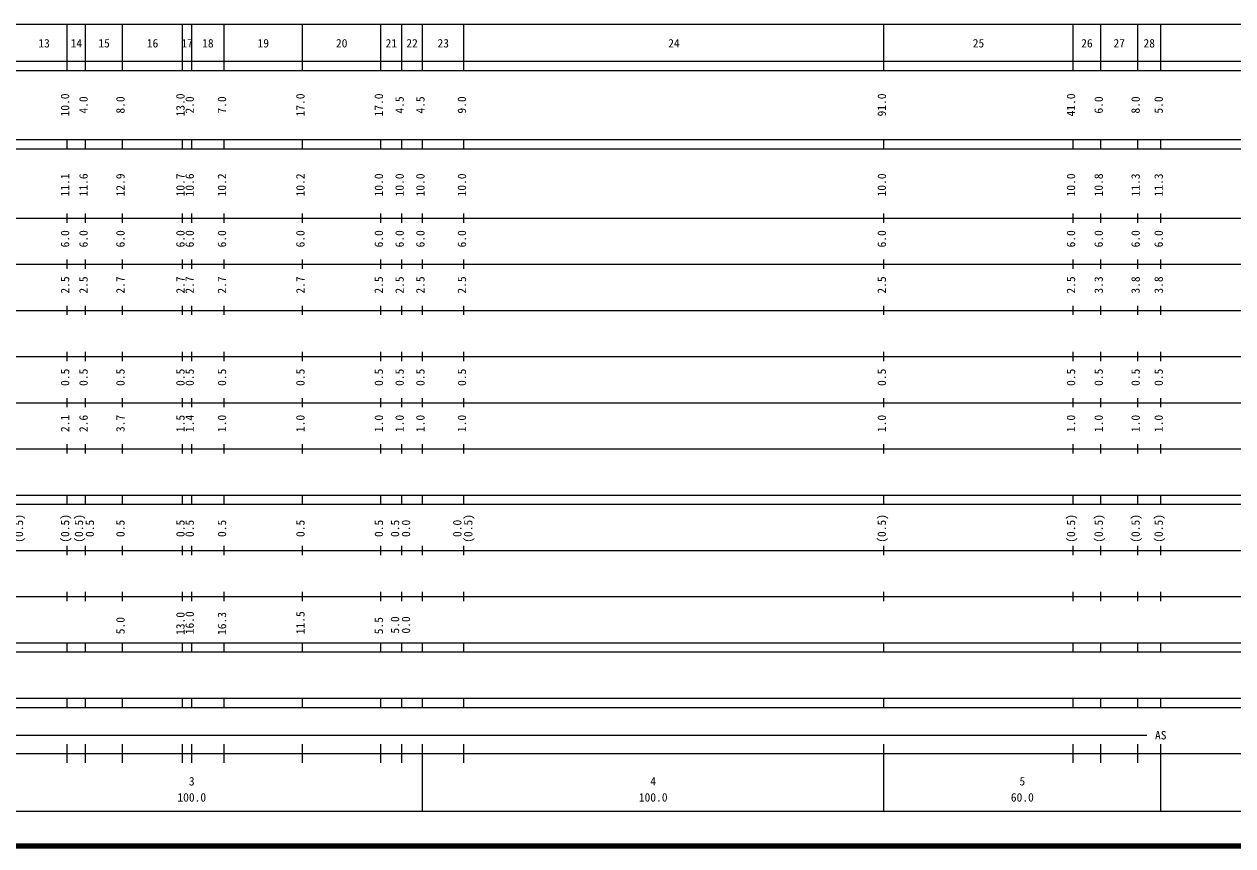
# Model space of a CAD drawing. Units: millimetres on the paper, enlarged 1000 times. Extents: x 40000 to 680000, y 20000 to 380000.
# Drawn here: x 281682 to 543620, y 20000 to 198000 of the extents above; entities that cross this region are included whole.
import ezdxf
from ezdxf.enums import TextEntityAlignment as Align

# ---------------------------------------------------------------- set-up
doc = ezdxf.new("R2010")
doc.units = ezdxf.units.MM
doc.header["$LTSCALE"] = 1000
doc.layers.add('M-TTL', color=2, linetype='Continuous', lineweight=140)
doc.layers.add('M-TTL-BAND', color=7, linetype='Continuous', lineweight=25)
doc.styles.add('ＭＳ ゴシック', font='')
doc.styles.get('ＭＳ ゴシック').set_extended_font_data('MS Gothic')

msp = doc.modelspace()

# ---------------------------------------------------------------- linework, layer by layer
at = {"layer": 'M-TTL'}
msp.add_line((40000, 20000), (680000, 20000), dxfattribs=at)
at = {"layer": 'M-TTL-BAND'}
for p, q in [((68000, 198000), (579000, 198000)), ((291000, 188000), (291000, 198000)), ((295000, 188000), (295000, 198000)), ((303000, 188000), (303000, 198000)), ((316000, 188000), (316000, 198000)), ((318000, 188000), (318000, 198000)), ((325000, 188000), (325000, 198000)), ((342000, 188000), (342000, 198000)), ((359000, 188000), (359000, 198000)), ((363500, 188000), (363500, 198000)), ((368000, 188000), (368000, 198000)), ((377000, 188000), (377000, 198000)), ((468000, 188000), (468000, 198000)), ((509000, 188000), (509000, 198000)), ((515000, 188000), (515000, 198000)), ((523000, 188000), (523000, 198000)), ((528000, 188000), (528000, 198000)), ((40000, 190000), (579000, 190000)), ((40000, 188000), (579000, 188000)), ((40000, 173000), (579000, 173000)), ((291000, 171000), (291000, 173000)), ((295000, 171000), (295000, 173000)), ((303000, 171000), (303000, 173000)), ((316000, 171000), (316000, 173000)), ((318000, 171000), (318000, 173000)), ((325000, 171000), (325000, 173000)), ((342000, 171000), (342000, 173000)), ((359000, 171000), (359000, 173000)), ((363500, 171000), (363500, 173000)), ((368000, 171000), (368000, 173000)), ((377000, 171000), (377000, 173000)), ((468000, 171000), (468000, 173000)), ((509000, 171000), (509000, 173000)), ((515000, 171000), (515000, 173000)), ((523000, 171000), (523000, 173000)), ((528000, 171000), (528000, 173000)), ((40000, 171000), (579000, 171000)), ((40000, 156000), (579000, 156000)), ((291000, 155000), (291000, 157000)), ((295000, 155000), (295000, 157000)), ((303000, 155000), (303000, 157000)), ((316000, 155000), (316000, 157000)), ((318000, 155000), (318000, 157000)), ((325000, 155000), (325000, 157000)), ((342000, 155000), (342000, 157000)), ((359000, 155000), (359000, 157000)), ((363500, 155000), (363500, 157000)), ((368000, 155000), (368000, 157000)), ((377000, 155000), (377000, 157000)), ((468000, 155000), (468000, 157000)), ((509000, 155000), (509000, 157000)), ((515000, 155000), (515000, 157000)), ((523000, 155000), (523000, 157000)), ((528000, 155000), (528000, 157000)), ((291000, 145000), (291000, 147000)), ((295000, 145000), (295000, 147000)), ((303000, 145000), (303000, 147000)), ((316000, 145000), (316000, 147000)), ((318000, 145000), (318000, 147000)), ((325000, 145000), (325000, 147000)), ((342000, 145000), (342000, 147000)), ((359000, 145000), (359000, 147000)), ((363500, 145000), (363500, 147000)), ((368000, 145000), (368000, 147000)), ((377000, 145000), (377000, 147000)), ((468000, 145000), (468000, 147000)), ((509000, 145000), (509000, 147000)), ((515000, 145000), (515000, 147000)), ((523000, 145000), (523000, 147000)), ((528000, 145000), (528000, 147000)), ((46000, 146000), (579000, 146000)), ((291000, 135000), (291000, 137000)), ((295000, 135000), (295000, 137000)), ((303000, 135000), (303000, 137000)), ((316000, 135000), (316000, 137000)), ((318000, 135000), (318000, 137000)), ((325000, 135000), (325000, 137000)), ((342000, 135000), (342000, 137000)), ((359000, 135000), (359000, 137000)), ((363500, 135000), (363500, 137000)), ((368000, 135000), (368000, 137000)), ((377000, 135000), (377000, 137000)), ((468000, 135000), (468000, 137000)), ((509000, 135000), (509000, 137000)), ((515000, 135000), (515000, 137000)), ((523000, 135000), (523000, 137000)), ((528000, 135000), (528000, 137000)), ((52000, 136000), (579000, 136000)), ((46000, 126000), (579000, 126000)), ((291000, 125000), (291000, 127000)), ((295000, 125000), (295000, 127000)), ((303000, 125000), (303000, 127000)), ((316000, 125000), (316000, 127000)), ((318000, 125000), (318000, 127000)), ((325000, 125000), (325000, 127000)), ((342000, 125000), (342000, 127000)), ((359000, 125000), (359000, 127000)), ((363500, 125000), (363500, 127000)), ((368000, 125000), (368000, 127000)), ((377000, 125000), (377000, 127000)), ((468000, 125000), (468000, 127000)), ((509000, 125000), (509000, 127000)), ((515000, 125000), (515000, 127000)), ((523000, 125000), (523000, 127000)), ((528000, 125000), (528000, 127000)), ((52000, 116000), (579000, 116000)), ((291000, 115000), (291000, 117000)), ((295000, 115000), (295000, 117000)), ((303000, 115000), (303000, 117000)), ((316000, 115000), (316000, 117000)), ((318000, 115000), (318000, 117000)), ((325000, 115000), (325000, 117000)), ((342000, 115000), (342000, 117000)), ((359000, 115000), (359000, 117000)), ((363500, 115000), (363500, 117000)), ((368000, 115000), (368000, 117000)), ((377000, 115000), (377000, 117000)), ((468000, 115000), (468000, 117000)), ((509000, 115000), (509000, 117000)), ((515000, 115000), (515000, 117000)), ((523000, 115000), (523000, 117000)), ((528000, 115000), (528000, 117000)), ((46000, 106000), (579000, 106000)), ((291000, 105000), (291000, 107000)), ((295000, 105000), (295000, 107000)), ((303000, 105000), (303000, 107000)), ((316000, 105000), (316000, 107000)), ((318000, 105000), (318000, 107000)), ((325000, 105000), (325000, 107000)), ((342000, 105000), (342000, 107000)), ((359000, 105000), (359000, 107000)), ((363500, 105000), (363500, 107000)), ((368000, 105000), (368000, 107000)), ((377000, 105000), (377000, 107000)), ((468000, 105000), (468000, 107000)), ((509000, 105000), (509000, 107000)), ((515000, 105000), (515000, 107000)), ((523000, 105000), (523000, 107000)), ((528000, 105000), (528000, 107000)), ((40000, 96000), (579000, 96000)), ((291000, 94000), (291000, 96000)), ((295000, 94000), (295000, 96000)), ((303000, 94000), (303000, 96000)), ((316000, 94000), (316000, 96000)), ((318000, 94000), (318000, 96000)), ((325000, 94000), (325000, 96000)), ((342000, 94000), (342000, 96000)), ((359000, 94000), (359000, 96000)), ((363500, 94000), (363500, 96000)), ((368000, 94000), (368000, 96000)), ((377000, 94000), (377000, 96000)), ((468000, 94000), (468000, 96000)), ((509000, 94000), (509000, 96000)), ((515000, 94000), (515000, 96000)), ((523000, 94000), (523000, 96000)), ((528000, 94000), (528000, 96000)), ((40000, 94000), (579000, 94000)), ((49000, 84000), (579000, 84000)), ((291000, 83000), (291000, 85000)), ((295000, 83000), (295000, 85000)), ((303000, 83000), (303000, 85000)), ((316000, 83000), (316000, 85000)), ((318000, 83000), (318000, 85000)), ((325000, 83000), (325000, 85000)), ((342000, 83000), (342000, 85000)), ((359000, 83000), (359000, 85000)), ((363500, 83000), (363500, 85000)), ((368000, 83000), (368000, 85000)), ((377000, 83000), (377000, 85000)), ((468000, 83000), (468000, 85000)), ((509000, 83000), (509000, 85000)), ((515000, 83000), (515000, 85000)), ((523000, 83000), (523000, 85000)), ((528000, 83000), (528000, 85000)), ((40000, 74000), (579000, 74000)), ((291000, 73000), (291000, 75000)), ((295000, 73000), (295000, 75000)), ((303000, 73000), (303000, 75000)), ((316000, 73000), (316000, 75000)), ((318000, 73000), (318000, 75000)), ((325000, 73000), (325000, 75000)), ((342000, 73000), (342000, 75000)), ((359000, 73000), (359000, 75000)), ((363500, 73000), (363500, 75000)), ((368000, 73000), (368000, 75000)), ((377000, 73000), (377000, 75000)), ((468000, 73000), (468000, 75000)), ((509000, 73000), (509000, 75000)), ((515000, 73000), (515000, 75000)), ((523000, 73000), (523000, 75000)), ((528000, 73000), (528000, 75000)), ((40000, 64000), (579000, 64000)), ((291000, 62000), (291000, 64000)), ((295000, 62000), (295000, 64000)), ((303000, 62000), (303000, 64000)), ((316000, 62000), (316000, 64000)), ((318000, 62000), (318000, 64000)), ((325000, 62000), (325000, 64000)), ((342000, 62000), (342000, 64000)), ((359000, 62000), (359000, 64000)), ((363500, 62000), (363500, 64000)), ((368000, 62000), (368000, 64000)), ((377000, 62000), (377000, 64000)), ((468000, 62000), (468000, 64000)), ((509000, 62000), (509000, 64000)), ((515000, 62000), (515000, 64000)), ((523000, 62000), (523000, 64000)), ((528000, 62000), (528000, 64000)), ((40000, 62000), (579000, 62000)), ((40000, 52000), (579000, 52000)), ((40000, 50000), (579000, 50000)), ((291000, 50000), (291000, 52000)), ((295000, 50000), (295000, 52000)), ((303000, 50000), (303000, 52000)), ((316000, 50000), (316000, 52000)), ((318000, 50000), (318000, 52000)), ((325000, 50000), (325000, 52000)), ((342000, 50000), (342000, 52000)), ((359000, 50000), (359000, 52000)), ((363500, 50000), (363500, 52000)), ((368000, 50000), (368000, 52000)), ((377000, 50000), (377000, 52000)), ((468000, 50000), (468000, 52000)), ((509000, 50000), (509000, 52000)), ((515000, 50000), (515000, 52000)), ((523000, 50000), (523000, 52000)), ((528000, 50000), (528000, 52000)), ((71000, 44000), (525000, 44000)), ((291000, 38000), (291000, 42000)), ((295000, 38000), (295000, 42000)), ((303000, 38000), (303000, 42000)), ((316000, 38000), (316000, 42000)), ((318000, 38000), (318000, 42000)), ((325000, 38000), (325000, 42000)), ((342000, 38000), (342000, 42000)), ((359000, 38000), (359000, 42000)), ((363500, 38000), (363500, 42000)), ((368000, 27500), (368000, 42000)), ((377000, 38000), (377000, 42000)), ((468000, 27500), (468000, 42000)), ((509000, 38000), (509000, 42000)), ((515000, 38000), (515000, 42000)), ((523000, 38000), (523000, 42000)), ((528000, 27500), (528000, 42000)), ((40000, 40000), (579000, 40000)), ((68000, 27500), (579000, 27500))]:
    msp.add_line(p, q, dxfattribs=at)

# ---------------------------------------------------------------- texts
at = {"layer": 'M-TTL-BAND', "style": 'ＭＳ ゴシック'}
for s, p in [('13', (286000, 192405)), ('14', (293000, 192405)), ('15', (299000, 192405)), ('16', (309500, 192405)), ('17', (317000, 192405)), ('18', (321500, 192405)), ('19', (333500, 192405)), ('20', (350500, 192405)), ('21', (361250, 192405)), ('22', (365750, 192405)), ('23', (372500, 192405)), ('24', (422500, 192405)), ('25', (488500, 192405)), ('26', (512000, 192405)), ('27', (519000, 192405)), ('28', (525500, 192405)), ('AS', (528000, 42500)), ('3', (318000, 32523)), ('4', (418000, 32523)), ('5', (498000, 32523)), ('100.0', (318000, 29033)), ('100.0', (418000, 29033)), ('60.0', (498000, 29033))]:
    msp.add_text(s, height=1833, dxfattribs=at).set_placement(p, align=Align.BOTTOM_CENTER)
for s, p in [('10.0', (292000, 180500)), ('4.0', (296000, 180500)), ('8.0', (304000, 180500)), ('13.0', (317000, 180500)), ('2.0', (319000, 180500)), ('7.0', (326000, 180500)), ('17.0', (343000, 180500)), ('17.0', (360000, 180500)), ('4.5', (364500, 180500)), ('4.5', (369000, 180500)), ('9.0', (378000, 180500)), ('91.0', (469000, 180500)), ('41.0', (510000, 180500)), ('6.0', (516000, 180500)), ('8.0', (524000, 180500)), ('5.0', (529000, 180500)), ('11.1', (292000, 163174)), ('11.6', (296000, 163174)), ('12.9', (304000, 163174)), ('10.7', (317000, 163174)), ('10.6', (319000, 163174)), ('10.2', (326000, 163174)), ('10.2', (343000, 163174)), ('10.0', (360000, 163174)), ('10.0', (364500, 163174)), ('10.0', (369000, 163174)), ('10.0', (378000, 163174)), ('10.0', (469000, 163174)), ('10.0', (510000, 163174)), ('10.8', (516000, 163174)), ('11.3', (524000, 163174)), ('11.3', (529000, 163174)), ('6.0', (292000, 151500)), ('6.0', (296000, 151500)), ('6.0', (304000, 151500)), ('6.0', (317000, 151500)), ('6.0', (319000, 151500)), ('6.0', (326000, 151500)), ('6.0', (343000, 151500)), ('6.0', (360000, 151500)), ('6.0', (364500, 151500)), ('6.0', (369000, 151500)), ('6.0', (378000, 151500)), ('6.0', (469000, 151500)), ('6.0', (510000, 151500)), ('6.0', (516000, 151500)), ('6.0', (524000, 151500)), ('6.0', (529000, 151500)), ('2.5', (292000, 141500)), ('2.5', (296000, 141500)), ('2.7', (304000, 141500)), ('2.7', (317000, 141500)), ('2.7', (319000, 141500)), ('2.7', (326000, 141500)), ('2.7', (343000, 141500)), ('2.5', (360000, 141500)), ('2.5', (364500, 141500)), ('2.5', (369000, 141500)), ('2.5', (378000, 141500)), ('2.5', (469000, 141500)), ('2.5', (510000, 141500)), ('3.3', (516000, 141500)), ('3.8', (524000, 141500)), ('3.8', (529000, 141500)), ('0.5', (292000, 121500)), ('0.5', (296000, 121500)), ('0.5', (304000, 121500)), ('0.5', (317000, 121500)), ('0.5', (319000, 121500)), ('0.5', (326000, 121500)), ('0.5', (343000, 121500)), ('0.5', (360000, 121500)), ('0.5', (364500, 121500)), ('0.5', (369000, 121500)), ('0.5', (378000, 121500)), ('0.5', (469000, 121500)), ('0.5', (510000, 121500)), ('0.5', (516000, 121500)), ('0.5', (524000, 121500)), ('0.5', (529000, 121500)), ('2.1', (292000, 111500)), ('2.6', (296000, 111500)), ('3.7', (304000, 111500)), ('1.5', (317000, 111500)), ('1.4', (319000, 111500)), ('1.0', (326000, 111500)), ('1.0', (343000, 111500)), ('1.0', (360000, 111500)), ('1.0', (364500, 111500)), ('1.0', (369000, 111500)), ('1.0', (378000, 111500)), ('1.0', (469000, 111500)), ('1.0', (510000, 111500)), ('1.0', (516000, 111500)), ('1.0', (524000, 111500)), ('1.0', (529000, 111500)), ('(0.5)', (282000, 88764)), ('(0.5)', (292000, 88764)), ('(0.5)', (295000, 88764)), ('0.5', (297370, 88764)), ('0.5', (304000, 88764)), ('0.5', (317000, 88764)), ('0.5', (319000, 88764)), ('0.5', (326000, 88764)), ('0.5', (343000, 88764)), ('0.5', (360000, 88764)), ('0.5', (363500, 88764)), ('0.0', (365870, 88764)), ('0.0', (377000, 88764)), ('(0.5)', (379370, 88764)), ('(0.5)', (469000, 88764)), ('(0.5)', (510000, 88764)), ('(0.5)', (516000, 88764)), ('(0.5)', (524000, 88764)), ('(0.5)', (529000, 88764)), ('5.0', (304000, 67693)), ('13.0', (317000, 68166)), ('16.0', (319000, 68324)), ('16.3', (326000, 68166)), ('11.5', (343000, 68324)), ('5.5', (360000, 67693)), ('5.0', (363500, 67851)), ('0.0', (365870, 67851))]:
    msp.add_text(s, height=1833, rotation=90, dxfattribs=at).set_placement(p, align=Align.BOTTOM_CENTER)

doc.saveas('drawing.dxf')
